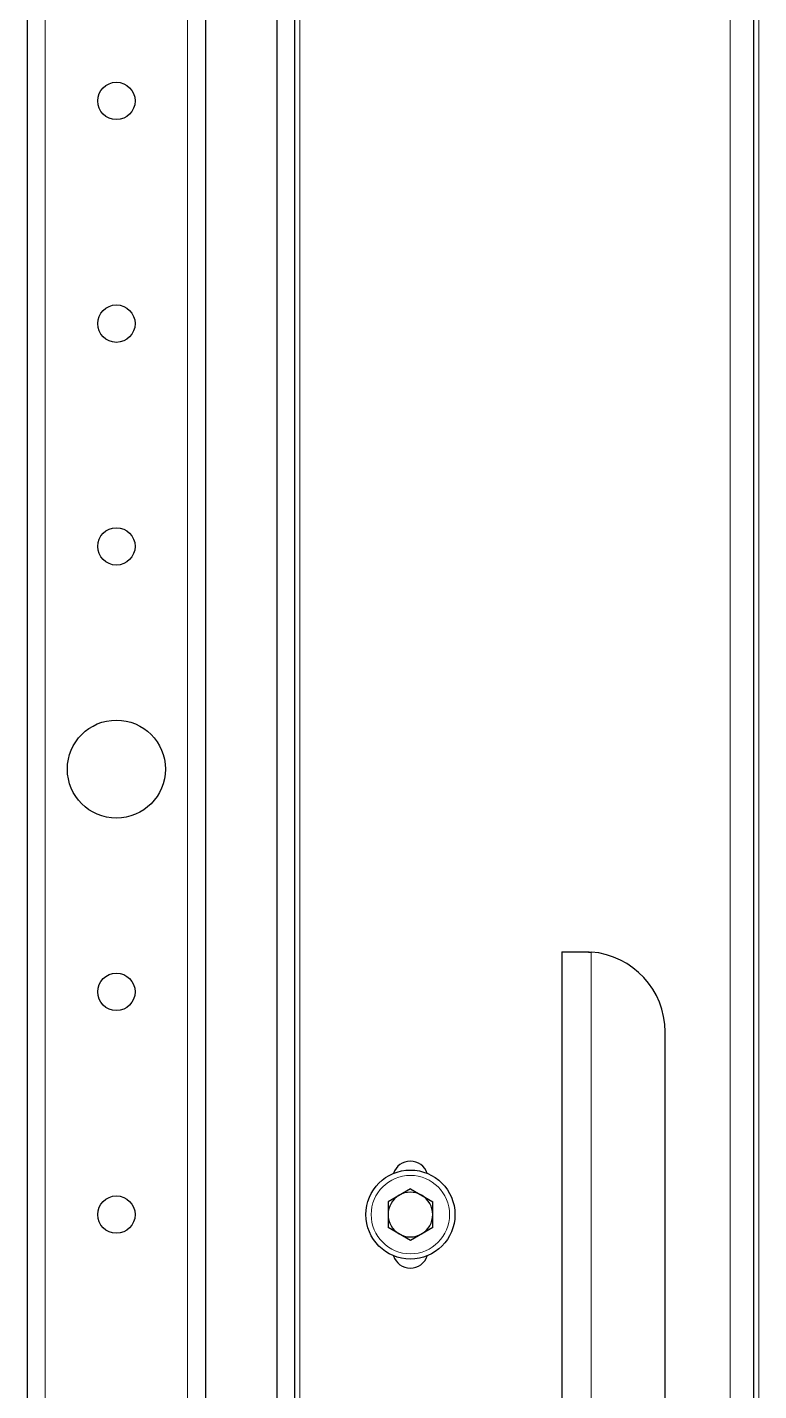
# Model space of a CAD drawing. Header units: millimetres. Extents: x -668 to 1488, y -492 to 1018.
# Drawn here: x -264.2 to -182.1, y -100.6 to 52.4 of the extents above; entities that cross this region are included whole.
import ezdxf

# ---------------------------------------------------------------- set-up
doc = ezdxf.new("R2010")
doc.units = ezdxf.units.MM
doc.linetypes.add('SLD-Сплошная', pattern=[0])

msp = doc.modelspace()

# ---------------------------------------------------------------- linework, layer by layer
at = {"color": 7, "linetype": 'SLD-Сплошная', "lineweight": 25}
for p, q in [((-236.22, 710.66), (-236.22, -172.34)), ((-234.22, 710.66), (-234.22, -172.34)), ((-182.72, 700.94), (-182.72, -162.63)), ((-264.22, 686.66), (-264.22, -148.34)), ((-244.22, 686.66), (-244.22, -148.34)), ((-204.22, -51.34), (-203.26, -51.34)), ((-204.22, -51.34), (-204.22, -164.1)), ((-203.26, -51.34), (-201.14, -51.34)), ((-192.63, -144.4), (-192.63, -60.34)), ((-221.22, -77.94), (-223.73, -79.39)), ((-221.22, -77.94), (-218.71, -79.39)), ((-223.73, -79.39), (-223.73, -82.29)), ((-218.71, -82.29), (-218.71, -79.39)), ((-221.22, -83.74), (-223.73, -82.29)), ((-218.71, -82.29), (-221.22, -83.74))]:
    msp.add_line(p, q, dxfattribs=at)
at = {"color": 7, "linetype": 'SLD-Сплошная', "lineweight": 18}
for p, q in [((-233.62, -172.34), (-233.62, 710.66)), ((-182.12, -163.67), (-182.12, 701.98)), ((-185.32, 696.44), (-185.32, -158.13)), ((-262.22, 686.66), (-262.22, -148.34)), ((-246.22, 686.66), (-246.22, -148.34)), ((-200.92, -51.37), (-200.92, -165.63))]:
    msp.add_line(p, q, dxfattribs=at)
at = {"color": 7, "linetype": 'SLD-Сплошная', "lineweight": 25}
for centre, radius in [((-254.22, 44.16), 2.1), ((-254.22, 19.16), 2.1), ((-254.22, -5.84), 2.1), ((-254.22, -30.84), 5.5), ((-254.22, -55.84), 2.1), ((-221.22, -80.84), 5), ((-254.22, -80.84), 2.1)]:
    msp.add_circle(centre, radius, dxfattribs=at)
at = {"color": 7, "linetype": 'SLD-Сплошная', "lineweight": 18}
msp.add_circle((-221.22, -80.84), 4.4, dxfattribs=at)
at = {"color": 7, "linetype": 'SLD-Сплошная', "lineweight": 25}
for centre, radius, start, end in [((-201.63, -60.34), 9, 0, 85.4954), ((-221.22, -76.84), 2, 18.21, 161.79), ((-221.22, -80.84), 2.51, 120, 180), ((-221.22, -80.84), 2.51, 60, 120), ((-221.22, -80.84), 2.51, 0, 60), ((-221.22, -80.84), 2.51, 180, 240), ((-221.22, -80.84), 2.51, 300, 0), ((-221.22, -80.84), 2.51, 240, 300), ((-221.22, -84.84), 2, 198.21, 341.79)]:
    msp.add_arc(centre, radius, start, end, dxfattribs=at)
msp.add_open_spline([(-203.26, -51.34), (-203.1, -51.34), (-202.77, -51.35), (-202.19, -51.36), (-201.57, -51.36), (-201.14, -51.37), (-200.92, -51.37)], degree=3, dxfattribs=at)

doc.saveas('drawing.dxf')
